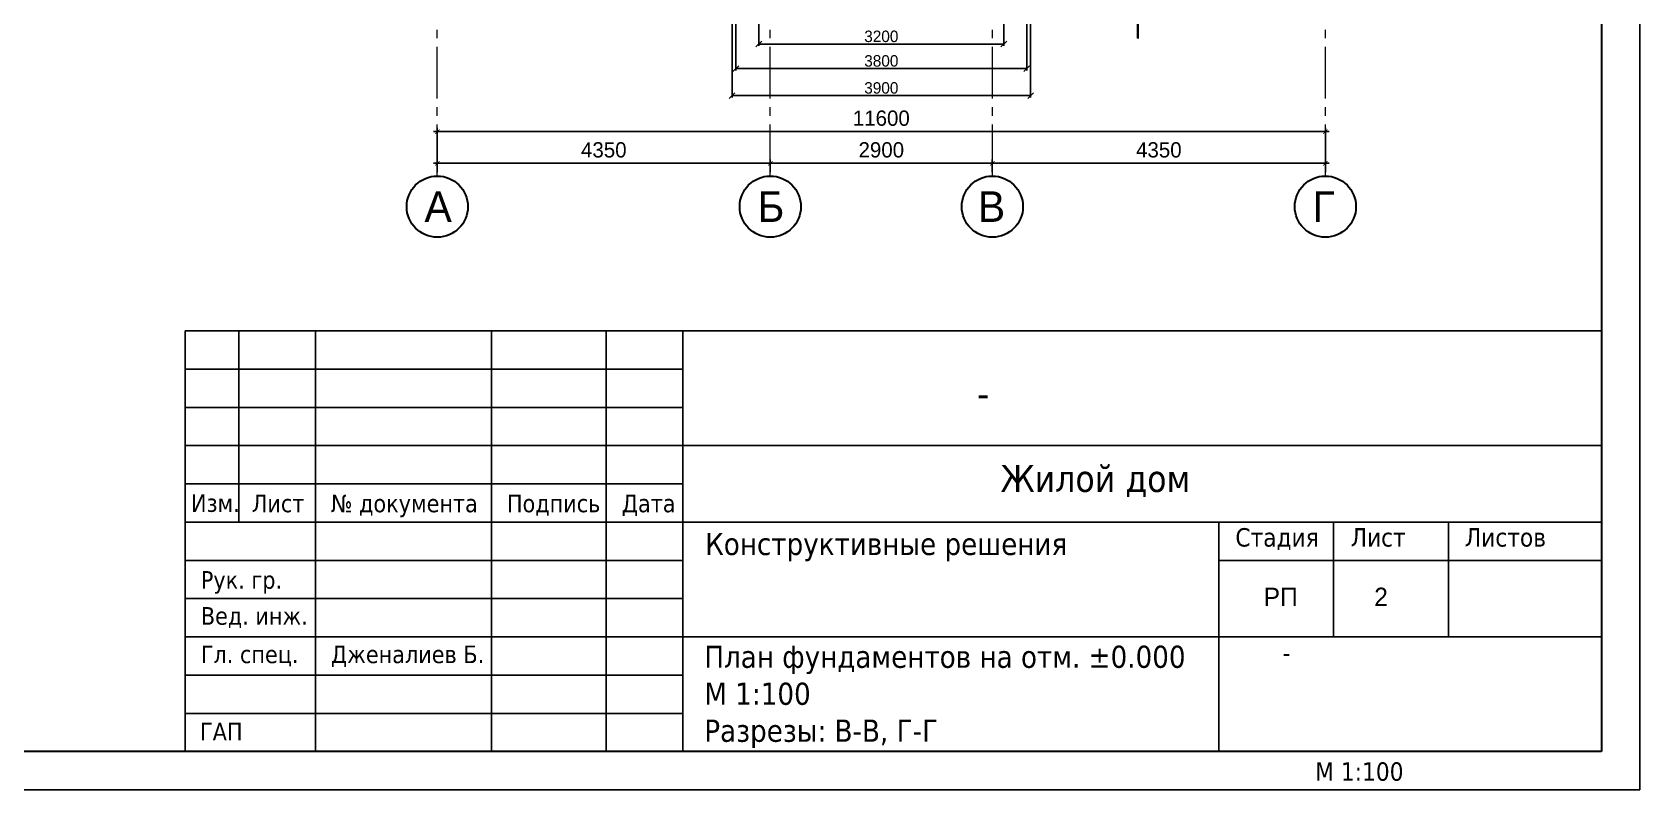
# Model space of a CAD drawing. Header units: millimetres. Extents: x -34189 to 187811, y -74450 to -44144.
# Drawn here: x 76811 to 97811, y -73844 to -63939 of the extents above; entities that cross this region are included whole.
import ezdxf

# ---------------------------------------------------------------- set-up
doc = ezdxf.new("R2010")
doc.units = ezdxf.units.MM
doc.linetypes.add('CENTER2', pattern=[1.125, 0.75, -0.125, 0.125, -0.125])
doc.layers.add('ahsap', color=222, linetype='Continuous', lineweight=13)
doc.layers.add('OLCU', color=7, linetype='Continuous', lineweight=13)
for name, color, linetype in [('AKS', 252, 'CENTER2'), ('Надписи', 211, 'Continuous'), ('Штамп', 222, 'Continuous')]:
    doc.layers.add(name, color=color, linetype=linetype)
doc.styles.add('TR', font='tsimplex.shx', dxfattribs={"width": 0.7})
doc.dimstyles.new('ISO-25', dxfattribs={"dimtxt": 100, "dimasz": 2.5, "dimexe": 1.25, "dimexo": 0.625, "dimtad": 1, "dimdec": 0, "dimtxsty": 'Standard', "dimcen": 2.5, "dimadec": 0, "dimazin": 0, "dimtfac": 1, "dimtdec": 0, "dimtmove": 0, "dimatfit": 3, "dimfxl": 0, "dimarcsym": 0})
doc.dimstyles.get("Standard").update_dxf_attribs({"dimtxt": 125, "dimasz": 60, "dimexe": 50, "dimexo": 50, "dimgap": 30, "dimtad": 1, "dimdec": 0, "dimzin": 0, "dimdsep": 46, "dimtxsty": 'TR', "dimblk": 'ARCHTICK', "dimcen": 90, "dimdle": 50, "dimclrt": 256, "dimadec": 0, "dimazin": 0, "dimtfac": 1, "dimtdec": 0, "dimtofl": 0, "dimtmove": 1, "dimatfit": 3, "dimldrblk": 'ARCHTICK', "dimfxl": 0, "dimtolj": 1, "dimtzin": 0, "dimarcsym": 0})

# ---------------------------------------------------------------- blocks, each defined once
blk = doc.blocks.new('_ArchTick')
at = {"color": 0, "linetype": 'ByBlock', "const_width": 0.15}
blk.add_lwpolyline([(-0.5, -0.5), (0.5, 0.5)], dxfattribs=at)
blk = doc.blocks.new('*D102')
at = {"layer": 'DEFPOINTS', "color": 0}
for p in [(93703, -65240), (82103, -65820), (93703, -65820)]:
    blk.add_point(p, dxfattribs=at)
at = {"layer": 'OLCU', "color": 0, "lineweight": -2}
for p, q in [((82053, -65240), (93753, -65240)), ((82103, -65770), (82103, -65190)), ((93703, -65770), (93703, -65190))]:
    blk.add_line(p, q, dxfattribs=at)
at = {"layer": 'OLCU', "color": 0, "lineweight": -2, "xscale": 60, "yscale": 60, "zscale": 60, "rotation": 180}
blk.add_blockref('_ArchTick', (82103, -65240), dxfattribs=at)
at = {"layer": 'OLCU', "color": 0, "lineweight": -2, "xscale": 60, "yscale": 60, "zscale": 60}
blk.add_blockref('_ArchTick', (93703, -65240), dxfattribs=at)
at = {"layer": 'OLCU', "insert": (87903, -65065), "char_height": 200, "attachment_point": 5}
blk.add_mtext('\\A1;11600', dxfattribs=at)
blk = doc.blocks.new('*D180')
at = {"layer": 'DEFPOINTS', "color": 0}
for p in [(86453, -65654), (82103, -65770), (86453, -65770)]:
    blk.add_point(p, dxfattribs=at)
at = {"layer": 'OLCU', "color": 0, "lineweight": -2}
for p, q in [((82053, -65654), (86503, -65654)), ((82103, -65720), (82103, -65604)), ((86453, -65720), (86453, -65604))]:
    blk.add_line(p, q, dxfattribs=at)
at = {"layer": 'OLCU', "color": 0, "lineweight": -2, "xscale": 60, "yscale": 60, "zscale": 60, "rotation": 180}
blk.add_blockref('_ArchTick', (82103, -65654), dxfattribs=at)
at = {"layer": 'OLCU', "color": 0, "lineweight": -2, "xscale": 60, "yscale": 60, "zscale": 60}
blk.add_blockref('_ArchTick', (86453, -65654), dxfattribs=at)
at = {"layer": 'OLCU', "insert": (84278, -65479), "char_height": 200, "attachment_point": 5}
blk.add_mtext('\\A1;4350', dxfattribs=at)
blk = doc.blocks.new('*D181')
at = {"layer": 'DEFPOINTS', "color": 0}
for p in [(89353, -65654), (86453, -65820), (89353, -65820)]:
    blk.add_point(p, dxfattribs=at)
at = {"layer": 'OLCU', "color": 0, "lineweight": -2}
for p, q in [((86403, -65654), (89403, -65654)), ((86453, -65770), (86453, -65604)), ((89353, -65770), (89353, -65604))]:
    blk.add_line(p, q, dxfattribs=at)
at = {"layer": 'OLCU', "color": 0, "lineweight": -2, "xscale": 60, "yscale": 60, "zscale": 60, "rotation": 180}
blk.add_blockref('_ArchTick', (86453, -65654), dxfattribs=at)
at = {"layer": 'OLCU', "color": 0, "lineweight": -2, "xscale": 60, "yscale": 60, "zscale": 60}
blk.add_blockref('_ArchTick', (89353, -65654), dxfattribs=at)
at = {"layer": 'OLCU', "insert": (87903, -65479), "char_height": 200, "attachment_point": 5}
blk.add_mtext('\\A1;2900', dxfattribs=at)
blk = doc.blocks.new('*D182')
at = {"layer": 'DEFPOINTS', "color": 0}
for p in [(93703, -65654), (89353, -65820), (93703, -65820)]:
    blk.add_point(p, dxfattribs=at)
at = {"layer": 'OLCU', "color": 0, "lineweight": -2}
for p, q in [((89303, -65654), (93753, -65654)), ((89353, -65770), (89353, -65604)), ((93703, -65770), (93703, -65604))]:
    blk.add_line(p, q, dxfattribs=at)
at = {"layer": 'OLCU', "color": 0, "lineweight": -2, "xscale": 60, "yscale": 60, "zscale": 60, "rotation": 180}
blk.add_blockref('_ArchTick', (89353, -65654), dxfattribs=at)
at = {"layer": 'OLCU', "color": 0, "lineweight": -2, "xscale": 60, "yscale": 60, "zscale": 60}
blk.add_blockref('_ArchTick', (93703, -65654), dxfattribs=at)
at = {"layer": 'OLCU', "insert": (91528, -65479), "char_height": 200, "attachment_point": 5}
blk.add_mtext('\\A1;4350', dxfattribs=at)
blk = doc.blocks.new('_Oblique')
at = {"color": 0, "linetype": 'ByBlock', "lineweight": -2}
blk.add_line((-0.5, -0.5), (0.5, 0.5), dxfattribs=at)
blk = doc.blocks.new('*D183')
at = {"layer": 'ahsap', "color": 0, "lineweight": -2}
for p, q in [((86303, -62932), (86303, -64120)), ((89503, -62932), (89503, -64120)), ((86303, -64095), (89503, -64095))]:
    blk.add_line(p, q, dxfattribs=at)
at = {"layer": 'DEFPOINTS', "color": 0}
for p in [(86303, -62927), (89503, -62927), (89503, -64095)]:
    blk.add_point(p, dxfattribs=at)
at = {"layer": 'ahsap', "color": 0, "lineweight": -2, "xscale": 75, "yscale": 75, "zscale": 75, "rotation": 180}
blk.add_blockref('_Oblique', (86303, -64095), dxfattribs=at)
at = {"layer": 'ahsap', "color": 0, "lineweight": -2, "xscale": 75, "yscale": 75, "zscale": 75}
blk.add_blockref('_Oblique', (89503, -64095), dxfattribs=at)
at = {"layer": 'ahsap', "color": 0, "insert": (87903, -63995), "char_height": 150, "attachment_point": 5}
blk.add_mtext('3200', dxfattribs=at)
blk = doc.blocks.new('*D184')
at = {"layer": 'ahsap', "color": 0, "lineweight": -2}
for p, q in [((86003, -62932), (86003, -64441)), ((89803, -62932), (89803, -64441)), ((86003, -64416), (89803, -64416))]:
    blk.add_line(p, q, dxfattribs=at)
at = {"layer": 'DEFPOINTS', "color": 0}
for p in [(86003, -62927), (89803, -62927), (89803, -64416)]:
    blk.add_point(p, dxfattribs=at)
at = {"layer": 'ahsap', "color": 0, "lineweight": -2, "xscale": 75, "yscale": 75, "zscale": 75, "rotation": 180}
blk.add_blockref('_Oblique', (86003, -64416), dxfattribs=at)
at = {"layer": 'ahsap', "color": 0, "lineweight": -2, "xscale": 75, "yscale": 75, "zscale": 75}
blk.add_blockref('_Oblique', (89803, -64416), dxfattribs=at)
at = {"layer": 'ahsap', "color": 0, "insert": (87903, -64316), "char_height": 150, "attachment_point": 5}
blk.add_mtext('3800', dxfattribs=at)
blk = doc.blocks.new('*D186')
at = {"layer": 'ahsap', "color": 0, "lineweight": -2}
for p, q in [((85953, -62932), (85953, -64794)), ((89853, -62932), (89853, -64794)), ((85953, -64769), (89853, -64769))]:
    blk.add_line(p, q, dxfattribs=at)
at = {"layer": 'DEFPOINTS', "color": 0}
for p in [(85953, -62927), (89853, -62927), (89853, -64769)]:
    blk.add_point(p, dxfattribs=at)
at = {"layer": 'ahsap', "color": 0, "lineweight": -2, "xscale": 75, "yscale": 75, "zscale": 75, "rotation": 180}
blk.add_blockref('_Oblique', (85953, -64769), dxfattribs=at)
at = {"layer": 'ahsap', "color": 0, "lineweight": -2, "xscale": 75, "yscale": 75, "zscale": 75}
blk.add_blockref('_Oblique', (89853, -64769), dxfattribs=at)
at = {"layer": 'ahsap', "color": 0, "insert": (87903, -64669), "char_height": 150, "attachment_point": 5}
blk.add_mtext('3900', dxfattribs=at)

msp = doc.modelspace()

# ---------------------------------------------------------------- linework, layer by layer
msp.add_line((79511.1, -67843.9), (79511.1, -70343.9))
at = {"lineweight": 30}
for centre in [(82103.2, -66219.9), (86453.2, -66219.9), (89353.2, -66219.9), (93703.2, -66219.9)]:
    msp.add_circle(centre, 400, dxfattribs=at)
at = {"layer": 'ahsap', "color": 1, "lineweight": 35}
msp.add_lwpolyline([(91255.3, -63385.7), (91254.6, -64016), (91255, -63635.7), (91255, -63635.7), (91755, -63636.3), (91255, -63635.7), (91424.1, -63590.6), (91255, -63635.7), (91424, -63681.2), (91378.8, -63635.8), (91424.1, -63590.6)], dxfattribs=at)
at = {"layer": 'AKS', "lineweight": 5, "ltscale": 900}
for p, q in [((82103.2, -65819.9), (82103.2, -46926.9)), ((86453.2, -65819.9), (86453.2, -46926.9)), ((89353.2, -65819.9), (89353.2, -46926.9)), ((93703.2, -65819.9), (93703.2, -46926.9))]:
    msp.add_line(p, q, dxfattribs=at)
at = {"layer": 'Штамп', "color": 0}
for p, q in [((78811.1, -68343.9), (85311.1, -68343.9)), ((78811.1, -68843.9), (85311.1, -68843.9)), ((78811.1, -69343.9), (97311.1, -69343.9)), ((78811.1, -69843.9), (85311.1, -69843.9)), ((78811.1, -70343.9), (97311.1, -70343.9)), ((78811.1, -70843.9), (85311.1, -70843.9)), ((78811.1, -71343.9), (85311.1, -71343.9)), ((78811.1, -71843.9), (97311.1, -71843.9)), ((78811.1, -72343.9), (85311.1, -72343.9)), ((78811.1, -72843.9), (85311.1, -72843.9))]:
    msp.add_line(p, q, dxfattribs=at)
for points in [[(97811.1, -73843.9), (55811.1, -73843.9), (55811.1, -44143.9), (97811.1, -44143.9)], [(78811.1, -73343.9), (80511.1, -73343.9), (80511.1, -67843.9), (78811.1, -67843.9)], [(80511.1, -73343.9), (82811.1, -73343.9), (82811.1, -67843.9), (80511.1, -67843.9)], [(82811.1, -73343.9), (84311.1, -73343.9), (84311.1, -67843.9), (82811.1, -67843.9)], [(84311.1, -73343.9), (85311.1, -73343.9), (85311.1, -67843.9), (84311.1, -67843.9)], [(85311.1, -69343.9), (97311.1, -69343.9), (97311.1, -67843.9), (85311.1, -67843.9)], [(85311.1, -70343.9), (97311.1, -70343.9), (97311.1, -69343.9), (85311.1, -69343.9)], [(85311.1, -71843.9), (92311.1, -71843.9), (92311.1, -70343.9), (85311.1, -70343.9)], [(92311.1, -70843.9), (93811.1, -70843.9), (93811.1, -70343.9), (92311.1, -70343.9)], [(93811.1, -70843.9), (95311.1, -70843.9), (95311.1, -70343.9), (93811.1, -70343.9)], [(95311.1, -70843.9), (97311.1, -70843.9), (97311.1, -70343.9), (95311.1, -70343.9)], [(92311.1, -71843.9), (93811.1, -71843.9), (93811.1, -70843.9), (92311.1, -70843.9)], [(93811.1, -71843.9), (95311.1, -71843.9), (95311.1, -70843.9), (93811.1, -70843.9)], [(95311.1, -71843.9), (97311.1, -71843.9), (97311.1, -70843.9), (95311.1, -70843.9)], [(85311.1, -73343.9), (92311.1, -73343.9), (92311.1, -71843.9), (85311.1, -71843.9)]]:
    msp.add_lwpolyline(points, close=True, dxfattribs=at)
at = {"layer": 'Штамп', "color": 0, "lineweight": 30}
msp.add_lwpolyline([(97311.1, -73343.9), (57811.1, -73343.9), (57811.1, -44643.9), (97311.1, -44643.9)], close=True, dxfattribs=at)

# ---------------------------------------------------------------- texts
at = {"char_height": 400}
for s, insert, attachment_point in [('А', (81935.5, -66019.8), 1), ('Б', (86285.5, -66019.8), 1), ('В', (89521, -66019.8), 3), ('Г', (93535.5, -66019.8), 1)]:
    msp.add_mtext_dynamic_manual_height_columns(s, width=211.974, gutter_width=12.5, heights=[0], dxfattribs=dict(at, insert=insert, attachment_point=attachment_point))
at = {"layer": 'Надписи', "color": 0, "ltscale": 0.5}
for s, height, p in [('РП', 240.85, (92896.4, -71441.7)), ('2', 240.9, (94341.5, -71441.7))]:
    msp.add_text(s, height=height, dxfattribs=at).set_placement(p)
at = {"layer": 'Надписи', "color": 0, "ltscale": 0.5, "attachment_point": 1}
for s, insert, char_height, width in [('{\\fTahoma|b0|i0|c204|p32;-}', (89151.7, -68466.9), 384.402, 4592.665), ('{\\fTahoma|b0|i0|c204|p32;\\W9.5914;   \\W1;Жилой дом}', (85684.7, -69599.4), 350, 11114.942), ('{\\fTahoma|b0|i0|c204|p32;Изм.}', (78885.9, -69979.7), 230, 699.489), ('{\\fTahoma|b0|i0|c204|p32;Лист}', (79680, -69984.7), 230, 716.171), ('{\\fTahoma|b0|i0|c204|p32;№ документа}', (80712.8, -69984.7), 230, 1994.841), ('{\\fTahoma|b0|i0|c204|p32;Подпись}', (83012.8, -69984.7), 230, 1261.74), ('{\\fTahoma|b0|i0|c204|p32;Дата}', (84512.8, -69984.7), 230, 762.824), ('{\\fTahoma|b0|i0|c204|p32;Конструктивные решения}', (85602.5, -70484.1), 290, 6469.464), ('{\\fTahoma|b0|i0|c204|p32;Стадия}', (92527.4, -70422.7), 240.853, 6469.464), ('{\\fTahoma|b0|i0|c204|p32;Лист}', (94033.6, -70422.7), 240.853, 6469.464), ('{\\fTahoma|b0|i0|c204|p32;Листов}', (95524.5, -70422.7), 240.853, 6469.464), ('{\\fTahoma|b0|i0|c204|p32;Рук. гр.}', (79014.1, -70984.7), 230, 1434.854), ('{\\fTahoma|b0|i0|c204|p32;Вед. инж.}', (79014.1, -71455.3), 230, 1434.854), ('{\\fTahoma|b0|i0|c204|p32;Гл. спец.}', (79014.1, -71957.3), 230, 1434.854), ('{\\fTahoma|b0|i0|c204|p32;Дженалиев Б.}', (80714.1, -71957.3), 230, 1997.09), ('{\\fTahoma|b0|i0|c204|p32;План фундаментов на отм. %%P0.000\\PМ 1:100\\PРазрезы: В-В, Г-Г}', (85591.1, -71958.6), 290, 6595.472), ('{\\fTahoma|b0|i0|c204|p32;   -}', (92872.1, -71931.9), 240.853, 4340.302), ('{\\fTahoma|b0|i0|c204|p32;ГАП}', (79004.2, -72966.5), 230, 1444.708), ('{\\fTahoma|b0|i0|c204|p32;М 1:100}', (93569.9, -73483.7), 240.853, 6469.464)]:
    msp.add_mtext(s, dxfattribs=dict(at, insert=insert, char_height=char_height, width=width))

# ---------------------------------------------------------------- dimensions: what is measured, and where the dimension line sits
at = {"layer": 'ahsap', "color": 0}
for base, p1, p2, picture, middle in [((89853.2, -64768.5), (85953.2, -62926.9), (89853.2, -62926.9), '*D186', (87903.2, -64668.5)), ((89803.2, -64415.7), (86003.2, -62926.9), (89803.2, -62926.9), '*D184', (87903.2, -64315.7)), ((89503.2, -64095.4), (86303.2, -62926.9), (89503.2, -62926.9), '*D183', (87903.2, -63995.4))]:
    dim = msp.add_linear_dim(base=base, p1=p1, p2=p2, dimstyle='ISO-25', override={"dimtxt": 150, "dimasz": 75, "dimexe": 25, "dimexo": 5, "dimgap": 25, "dimblk1": 'Oblique', "dimblk2": 'Oblique', "dimsah": 1, "dimfxl": 25}, dxfattribs=at)
    dim.commit()
    dim.dimension.update_dxf_attribs({"geometry": picture, "text_midpoint": middle})
at = {"layer": 'OLCU'}
dim = msp.add_linear_dim(base=(93703.2, -65240.5), p1=(82103.2, -65819.9), p2=(93703.2, -65819.9), dimstyle='Standard', override={"dimtxt": 200, "dimgap": 75, "dimtxsty": 'Standard', "dimtofl": 1, "dimtmove": 0}, dxfattribs=at)
dim.commit()
dim.dimension.update_dxf_attribs({"geometry": '*D102', "text_midpoint": (87903.2, -65240.5), "dimtype": 160})
for base, p1, p2, picture, middle in [((86453.2, -65654.1), (82103.2, -65769.9), (86453.2, -65769.9), '*D180', (84278.2, -65479.1)), ((89353.2, -65654.1), (86453.2, -65819.9), (89353.2, -65819.9), '*D181', (87903.2, -65479.1)), ((93703.2, -65654.1), (89353.2, -65819.9), (93703.2, -65819.9), '*D182', (91528.2, -65479.1))]:
    dim = msp.add_linear_dim(base=base, p1=p1, p2=p2, dimstyle='Standard', override={"dimtxt": 200, "dimgap": 75, "dimtxsty": 'Standard', "dimtofl": 1, "dimtmove": 0}, dxfattribs=at)
    dim.commit()
    dim.dimension.update_dxf_attribs({"geometry": picture, "text_midpoint": middle})

doc.saveas('drawing.dxf')
